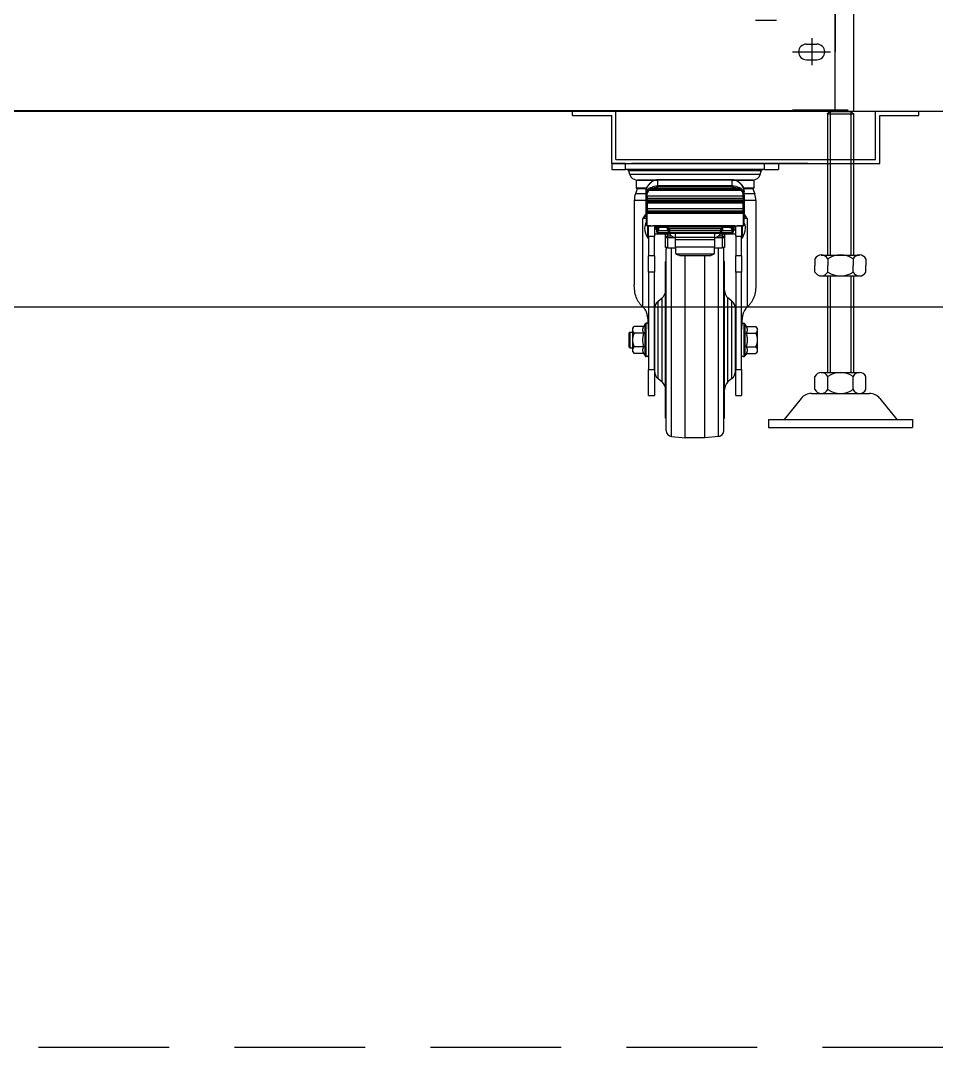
# Model space of a CAD drawing. Header units: millimetres. Extents: x 0 to 841, y 0 to 594.
# Drawn here: x 194.98 to 212.5, y 105.62 to 125.27 of the extents above; entities that cross this region are included whole.
import ezdxf

# ---------------------------------------------------------------- set-up
doc = ezdxf.new("R2010")
doc.units = ezdxf.units.MM
doc.header["$LTSCALE"] = 10
doc.linetypes.add('HIDDEN', pattern=[0.375, 0.25, -0.125])
for name, color, linetype in [('LINE03', 3, 'Continuous'), ('LINE05', 2, 'Continuous'), ('LINE06', 9, 'Continuous')]:
    doc.layers.add(name, color=color, linetype=linetype)

msp = doc.modelspace()

# ---------------------------------------------------------------- linework, layer by layer
at = {"layer": 'LINE03', "linetype": 'HIDDEN', "lineweight": -2}
msp.add_lwpolyline([(113.574, 295.619), (291.574, 295.619), (291.574, 105.619), (61.574, 105.619), (61.574, 295.619), (69.574, 295.619)], dxfattribs=at)
at = {"layer": 'LINE05'}
for p, q in [((210.916, 223.661), (210.916, 123.536)), ((213.166, 123.536), (183.816, 123.536)), ((210.566, 123.549), (186.416, 123.549)), ((186.416, 123.549), (210.566, 123.549)), ((210.566, 123.549), (186.416, 123.549)), ((205.541, 123.456), (205.541, 123.536)), ((205.541, 123.456), (206.291, 123.456)), ((206.291, 122.536), (206.291, 123.456)), ((206.371, 122.616), (206.371, 123.536)), ((210.816, 123.561), (209.746, 123.561)), ((211.336, 122.616), (211.336, 123.536)), ((211.416, 122.536), (211.416, 123.456)), ((211.416, 123.456), (212.166, 123.456)), ((212.166, 123.456), (212.166, 123.536)), ((206.291, 122.536), (211.416, 122.536)), ((206.553, 122.536), (206.291, 122.536)), ((206.291, 122.536), (206.291, 122.423)), ((206.371, 122.616), (211.336, 122.616)), ((206.553, 122.536), (209.216, 122.536)), ((206.553, 122.423), (206.553, 122.536)), ((210.041, 122.536), (206.666, 122.536)), ((209.216, 122.423), (209.216, 122.536)), ((209.478, 122.536), (209.216, 122.536)), ((209.478, 122.536), (209.478, 122.423)), ((206.291, 122.423), (206.553, 122.423)), ((209.216, 122.423), (206.553, 122.423)), ((209.152, 122.397), (206.617, 122.397)), ((206.638, 122.328), (206.617, 122.397)), ((209.131, 122.328), (206.638, 122.328)), ((209.131, 122.328), (209.152, 122.397)), ((209.216, 122.423), (209.478, 122.423)), ((207.108, 122.215), (206.761, 122.215)), ((206.761, 122.215), (206.761, 122.063)), ((206.958, 122.063), (206.761, 122.063)), ((207.137, 122.221), (206.781, 122.221)), ((208.597, 122.223), (207.172, 122.223)), ((207.172, 122.222), (207.172, 122.223)), ((208.597, 122.222), (207.172, 122.222)), ((207.172, 122.112), (207.172, 122.222)), ((208.597, 122.112), (207.172, 122.112)), ((207.172, 122.088), (207.172, 122.112)), ((208.597, 122.088), (207.172, 122.088)), ((208.597, 122.223), (208.597, 122.222)), ((208.597, 122.112), (208.597, 122.222)), ((208.597, 122.112), (208.597, 122.088)), ((208.987, 122.221), (208.632, 122.221)), ((209.008, 122.215), (208.661, 122.215)), ((209.008, 122.063), (208.811, 122.063)), ((209.008, 122.215), (209.008, 122.063)), ((206.779, 122.056), (206.744, 121.957)), ((206.947, 121.957), (206.744, 121.957)), ((206.955, 122.056), (206.769, 122.056)), ((206.947, 121.923), (206.947, 121.999)), ((206.947, 121.85), (206.947, 121.923)), ((208.803, 121.916), (206.966, 121.916)), ((206.966, 121.916), (206.966, 121.868)), ((208.803, 121.868), (206.966, 121.868)), ((206.966, 121.843), (206.966, 121.868)), ((208.77, 122.021), (206.999, 122.021)), ((208.716, 122.053), (207.053, 122.053)), ((207.053, 122.041), (207.053, 122.053)), ((208.716, 122.041), (207.053, 122.041)), ((208.716, 122.053), (208.716, 122.041)), ((208.803, 121.868), (208.803, 121.916)), ((208.803, 121.868), (208.803, 121.843)), ((209, 122.056), (208.814, 122.056)), ((208.822, 121.923), (208.822, 121.999)), ((209.025, 121.957), (208.822, 121.957)), ((208.822, 121.923), (208.822, 121.85)), ((208.99, 122.056), (209.025, 121.957)), ((206.722, 121.83), (206.722, 120.213)), ((206.947, 121.83), (206.722, 121.83)), ((206.947, 121.815), (206.947, 121.85)), ((206.947, 121.784), (206.947, 121.815)), ((206.947, 121.679), (206.947, 121.784)), ((206.947, 121.606), (206.947, 121.679)), ((206.966, 121.843), (208.803, 121.843)), ((206.966, 121.843), (206.966, 121.809)), ((208.803, 121.809), (206.966, 121.809)), ((206.966, 121.797), (206.966, 121.809)), ((208.803, 121.797), (206.966, 121.797)), ((206.966, 121.797), (206.966, 121.777)), ((206.966, 121.777), (206.966, 121.672)), ((208.803, 121.777), (206.966, 121.777)), ((208.803, 121.672), (206.966, 121.672)), ((206.966, 121.672), (206.966, 121.624)), ((208.803, 121.809), (208.803, 121.843)), ((208.803, 121.809), (208.803, 121.797)), ((208.803, 121.777), (208.803, 121.797)), ((208.803, 121.672), (208.803, 121.777)), ((208.803, 121.624), (208.803, 121.672)), ((208.822, 121.85), (208.822, 121.815)), ((209.047, 121.83), (208.822, 121.83)), ((208.822, 121.815), (208.822, 121.784)), ((208.822, 121.784), (208.822, 121.679)), ((208.822, 121.679), (208.822, 121.606)), ((209.047, 121.83), (209.047, 120.213)), ((206.947, 121.486), (206.887, 121.486)), ((206.887, 119.792), (206.887, 121.486)), ((206.947, 121.589), (206.947, 121.606)), ((206.947, 121.589), (206.947, 121.364)), ((208.803, 121.624), (206.966, 121.624)), ((206.966, 121.599), (206.966, 121.624)), ((208.803, 121.599), (206.966, 121.599)), ((206.966, 121.599), (206.966, 121.582)), ((208.803, 121.582), (206.966, 121.582)), ((206.966, 121.345), (206.966, 121.582)), ((208.803, 121.624), (208.803, 121.599)), ((208.803, 121.582), (208.803, 121.599)), ((208.803, 121.582), (208.803, 121.345)), ((208.822, 121.606), (208.822, 121.589)), ((208.822, 121.364), (208.822, 121.589)), ((208.882, 121.486), (208.822, 121.486)), ((208.882, 121.486), (208.882, 119.792)), ((207.041, 121.345), (206.966, 121.345)), ((206.966, 121.345), (207.041, 121.345)), ((206.966, 121.345), (206.966, 121.345)), ((206.98, 121.114), (206.98, 121.345)), ((206.986, 121.111), (206.986, 121.345)), ((206.994, 121.111), (206.994, 121.345)), ((206.994, 121.148), (206.994, 121.345)), ((207.041, 121.345), (207.041, 121.345)), ((208.646, 121.345), (207.085, 121.345)), ((207.106, 121.345), (207.106, 121.148)), ((207.116, 121.344), (207.116, 121.345)), ((207.127, 121.334), (208.605, 121.334)), ((207.134, 121.331), (207.134, 121.317)), ((207.134, 121.317), (207.134, 121.28)), ((207.153, 121.317), (207.134, 121.317)), ((207.134, 121.28), (207.153, 121.28)), ((207.153, 121.305), (207.153, 121.322)), ((207.153, 121.263), (207.153, 121.305)), ((207.172, 121.314), (207.172, 121.316)), ((207.172, 121.314), (207.172, 121.273)), ((207.172, 121.314), (207.181, 121.314)), ((207.172, 121.254), (207.172, 121.273)), ((207.172, 121.273), (207.183, 121.273)), ((207.359, 121.313), (207.191, 121.313)), ((207.359, 121.266), (207.359, 121.313)), ((207.359, 121.273), (207.378, 121.273)), ((207.378, 121.273), (207.378, 121.308)), ((207.378, 121.273), (207.378, 121.254)), ((207.387, 121.298), (208.382, 121.298)), ((208.391, 121.308), (208.391, 121.273)), ((208.391, 121.254), (208.391, 121.273)), ((208.391, 121.273), (208.409, 121.273)), ((208.409, 121.313), (208.409, 121.266)), ((208.541, 121.313), (208.409, 121.313)), ((208.584, 121.321), (208.597, 121.321)), ((208.585, 121.314), (208.597, 121.314)), ((208.586, 121.273), (208.597, 121.273)), ((208.597, 121.321), (208.597, 121.331)), ((208.597, 121.321), (208.597, 121.314)), ((208.597, 121.273), (208.597, 121.314)), ((208.597, 121.273), (208.597, 121.254)), ((208.616, 121.345), (208.616, 121.344)), ((208.616, 121.344), (208.616, 121.305)), ((208.634, 121.317), (208.616, 121.317)), ((208.616, 121.305), (208.616, 121.263)), ((208.616, 121.28), (208.634, 121.28)), ((208.634, 121.345), (208.634, 121.317)), ((208.634, 121.28), (208.634, 121.317)), ((208.634, 121.28), (208.634, 121.254)), ((208.663, 121.148), (208.663, 121.345)), ((208.691, 121.345), (208.691, 121.345)), ((208.803, 121.345), (208.691, 121.345)), ((208.691, 121.345), (208.803, 121.345)), ((208.775, 121.345), (208.775, 121.148)), ((208.783, 121.111), (208.783, 121.345)), ((208.789, 121.115), (208.789, 121.345)), ((208.803, 121.345), (208.803, 121.345)), ((206.994, 121.111), (206.986, 121.111)), ((206.994, 121.148), (207.106, 121.148)), ((206.994, 121.148), (206.994, 120.773)), ((207.322, 121.186), (207.106, 121.186)), ((207.106, 120.773), (207.106, 121.148)), ((207.153, 121.226), (207.153, 121.263)), ((207.172, 121.254), (207.172, 121.217)), ((207.172, 121.254), (207.378, 121.254)), ((207.172, 121.217), (208.597, 121.217)), ((207.172, 121.207), (207.172, 121.217)), ((207.172, 121.207), (208.597, 121.207)), ((207.322, 121.157), (207.322, 121.189)), ((207.322, 121.116), (207.322, 121.157)), ((207.322, 120.93), (207.322, 121.116)), ((207.359, 121.207), (207.359, 121.194)), ((207.359, 121.193), (207.359, 121.194)), ((207.359, 121.194), (207.416, 121.194)), ((207.416, 121.193), (207.359, 121.193)), ((207.359, 121.193), (207.359, 121.152)), ((207.359, 121.113), (207.359, 121.152)), ((207.359, 121.152), (207.431, 121.152)), ((207.359, 121.113), (207.359, 120.927)), ((207.491, 121.113), (207.359, 121.113)), ((207.378, 121.22), (207.378, 121.254)), ((208.372, 121.257), (207.397, 121.257)), ((207.397, 121.251), (207.397, 121.218)), ((208.372, 121.218), (207.397, 121.218)), ((207.416, 121.164), (207.416, 121.207)), ((207.509, 121.113), (207.491, 121.113)), ((207.509, 121.128), (207.509, 121.207)), ((207.509, 121.128), (208.259, 121.128)), ((207.509, 121.08), (207.509, 121.128)), ((208.259, 121.08), (207.509, 121.08)), ((207.509, 120.946), (207.509, 121.08)), ((208.259, 121.207), (208.259, 121.128)), ((208.259, 121.128), (208.259, 121.08)), ((208.278, 121.113), (208.259, 121.113)), ((208.259, 121.08), (208.259, 120.946)), ((208.409, 121.113), (208.278, 121.113)), ((208.338, 121.152), (208.409, 121.152)), ((208.353, 121.207), (208.353, 121.164)), ((208.353, 121.194), (208.409, 121.194)), ((208.409, 121.193), (208.353, 121.193)), ((208.372, 121.218), (208.372, 121.251)), ((208.391, 121.254), (208.391, 121.22)), ((208.391, 121.254), (208.597, 121.254)), ((208.409, 121.194), (208.409, 121.207)), ((208.409, 121.193), (208.409, 121.194)), ((208.409, 121.152), (208.409, 121.193)), ((208.409, 121.152), (208.409, 121.113)), ((208.409, 120.927), (208.409, 121.113)), ((208.447, 121.189), (208.447, 121.157)), ((208.663, 121.186), (208.447, 121.186)), ((208.447, 121.157), (208.447, 121.116)), ((208.447, 121.116), (208.447, 120.93)), ((208.597, 121.217), (208.597, 121.254)), ((208.597, 121.217), (208.597, 121.207)), ((208.616, 121.263), (208.616, 121.226)), ((208.634, 121.254), (208.616, 121.254)), ((208.663, 121.148), (208.663, 120.773)), ((208.663, 121.148), (208.775, 121.148)), ((208.775, 120.773), (208.775, 121.148)), ((208.783, 121.111), (208.775, 121.111)), ((207.333, 117.425), (207.333, 120.897)), ((207.359, 120.927), (207.509, 120.927)), ((207.434, 117.313), (207.434, 120.927)), ((207.509, 120.946), (208.259, 120.946)), ((207.509, 120.946), (207.509, 120.848)), ((208.259, 120.848), (208.259, 120.946)), ((208.259, 120.927), (208.409, 120.927)), ((208.335, 117.313), (208.335, 120.927)), ((208.436, 117.425), (208.436, 120.897)), ((207.106, 120.773), (206.994, 120.773)), ((206.994, 120.458), (206.994, 120.773)), ((207.106, 120.773), (207.106, 120.458)), ((207.52, 120.812), (208.249, 120.812)), ((207.584, 120.779), (208.184, 120.779)), ((207.697, 117.286), (207.697, 120.779)), ((208.072, 117.286), (208.072, 120.779)), ((208.663, 120.458), (208.663, 120.773)), ((208.775, 120.773), (208.663, 120.773)), ((208.775, 120.773), (208.775, 120.458)), ((207.322, 120.661), (207.333, 120.662)), ((207.322, 117.661), (207.322, 120.661)), ((208.447, 120.661), (208.436, 120.662)), ((208.447, 117.661), (208.447, 120.661)), ((206.994, 120.458), (206.994, 118.597)), ((207.106, 120.458), (206.994, 120.458)), ((207.106, 118.597), (207.106, 120.458)), ((208.663, 120.458), (208.663, 118.597)), ((208.775, 120.458), (208.663, 120.458)), ((208.775, 118.597), (208.775, 120.458)), ((207.178, 119.901), (207.255, 119.965)), ((207.178, 118.421), (207.178, 119.901)), ((207.255, 118.357), (207.255, 119.965)), ((208.591, 119.901), (208.514, 119.965)), ((208.514, 118.357), (208.514, 119.965)), ((208.591, 118.421), (208.591, 119.901)), ((213.166, 119.786), (183.816, 119.786)), ((207.11, 119.757), (207.11, 118.565)), ((208.659, 118.565), (208.659, 119.757)), ((206.619, 119.292), (206.638, 119.311)), ((206.638, 119.311), (206.694, 119.311)), ((206.638, 119.311), (206.638, 119.161)), ((206.694, 119.386), (206.723, 119.421)), ((206.694, 119.356), (206.694, 119.386)), ((206.694, 119.161), (206.694, 119.356)), ((206.902, 119.421), (206.723, 119.421)), ((206.902, 119.421), (206.93, 119.467)), ((206.93, 118.855), (206.93, 119.467)), ((206.968, 119.48), (206.952, 119.48)), ((206.952, 118.842), (206.952, 119.48)), ((207.11, 119.307), (207.106, 119.307)), ((208.659, 119.307), (208.663, 119.307)), ((208.801, 119.48), (208.817, 119.48)), ((208.817, 119.48), (208.817, 119.161)), ((208.867, 119.421), (208.839, 119.467)), ((208.839, 119.467), (208.839, 119.161)), ((208.867, 119.421), (209.046, 119.421)), ((209.075, 119.386), (209.046, 119.421)), ((209.075, 119.386), (209.075, 119.356)), ((209.075, 119.356), (209.075, 119.161)), ((206.619, 119.292), (206.619, 119.161)), ((206.619, 119.161), (206.619, 119.03)), ((206.638, 119.161), (206.638, 119.011)), ((206.694, 118.966), (206.694, 119.161)), ((206.902, 119.291), (206.723, 119.291)), ((208.817, 119.161), (208.817, 118.842)), ((208.839, 119.161), (208.839, 118.855)), ((208.867, 119.291), (209.046, 119.291)), ((209.075, 119.161), (209.075, 118.966)), ((206.619, 119.03), (206.638, 119.011)), ((206.638, 119.011), (206.694, 119.011)), ((206.694, 118.936), (206.694, 118.966)), ((206.694, 118.936), (206.723, 118.901)), ((206.902, 119.031), (206.723, 119.031)), ((207.11, 119.015), (207.106, 119.015)), ((208.659, 119.015), (208.663, 119.015)), ((208.867, 119.031), (209.046, 119.031)), ((209.075, 118.936), (209.046, 118.901)), ((209.075, 118.966), (209.075, 118.936)), ((206.902, 118.901), (206.723, 118.901)), ((206.902, 118.901), (206.93, 118.855)), ((206.968, 118.842), (206.952, 118.842)), ((208.801, 118.842), (208.817, 118.842)), ((208.867, 118.901), (208.839, 118.855)), ((208.867, 118.901), (209.046, 118.901)), ((206.994, 118.597), (207.106, 118.597)), ((206.994, 118.1), (206.994, 118.597)), ((207.106, 118.597), (207.106, 118.1)), ((208.663, 118.1), (208.663, 118.597)), ((208.663, 118.597), (208.775, 118.597)), ((208.775, 118.597), (208.775, 118.1)), ((207.178, 118.421), (207.255, 118.357)), ((208.591, 118.421), (208.514, 118.357)), ((206.994, 118.1), (207.106, 118.1)), ((208.663, 118.1), (208.775, 118.1)), ((207.322, 117.661), (207.333, 117.66)), ((208.447, 117.661), (208.436, 117.66)), ((207.434, 117.313), (207.697, 117.286)), ((208.072, 117.286), (207.697, 117.286)), ((208.335, 117.313), (208.072, 117.286))]:
    msp.add_line(p, q, dxfattribs=at)
at = {"layer": 'LINE05', "ltscale": 0.3}
for p, q in [((210.466, 123.536), (210.416, 123.486)), ((210.416, 123.486), (210.916, 123.486)), ((210.416, 123.486), (210.416, 120.786)), ((210.466, 123.536), (210.866, 123.536)), ((210.466, 123.536), (210.466, 120.786)), ((210.866, 123.536), (210.866, 120.786)), ((210.866, 123.536), (210.916, 123.486)), ((210.916, 123.486), (210.916, 120.786)), ((210.178, 120.711), (210.178, 120.586)), ((210.3, 120.786), (211.031, 120.786)), ((210.422, 120.711), (210.422, 120.586)), ((210.909, 120.711), (210.909, 120.586)), ((211.153, 120.711), (211.153, 120.586)), ((210.178, 120.461), (210.178, 120.586)), ((210.422, 120.461), (210.422, 120.586)), ((210.909, 120.461), (210.909, 120.586)), ((211.153, 120.461), (211.153, 120.586)), ((210.3, 120.386), (211.031, 120.386)), ((210.416, 120.386), (210.416, 118.536)), ((210.466, 120.386), (210.466, 118.536)), ((210.866, 120.386), (210.866, 118.536)), ((210.916, 120.386), (210.916, 118.536)), ((210.3, 118.536), (211.031, 118.536)), ((210.178, 118.211), (210.178, 118.461)), ((210.422, 118.211), (210.422, 118.461)), ((210.909, 118.211), (210.909, 118.461)), ((211.153, 118.211), (211.153, 118.461)), ((210.111, 118.136), (211.221, 118.136)), ((210.3, 118.136), (211.031, 118.136)), ((209.916, 118.042), (209.591, 117.636)), ((211.416, 118.042), (211.741, 117.636)), ((209.291, 117.636), (212.041, 117.636)), ((209.291, 117.636), (209.291, 117.486)), ((212.041, 117.636), (212.041, 117.486)), ((209.291, 117.486), (212.041, 117.486))]:
    msp.add_line(p, q, dxfattribs=at)
at = {"layer": 'LINE05'}
for centre, radius, start, end in [((206.581, 122.386), 0.0375, 16.5044, 90), ((206.781, 122.371), 0.15, 196.5044, 270), ((208.987, 122.371), 0.15, 270, 343.4956), ((209.187, 122.386), 0.0375, 90, 163.4956), ((206.769, 122.063), 0.0075, 180, 270), ((207.149, 121.998), 0.203, 137.8033, 179.7098), ((207.116, 122.303), 0.12, 223.4325, 227.6176), ((207.053, 122.06), 0.0187, 180, 270), ((207.08, 122.185), 0.0187, 114.7163, 134.2918), ((207.172, 121.986), 0.238, 89.9301, 114.609), ((208.597, 121.986), 0.238, 65.391, 90.0699), ((208.689, 122.185), 0.0187, 45.7082, 65.2837), ((208.716, 122.06), 0.0187, 270, 0), ((208.653, 122.303), 0.12, 312.3824, 316.5675), ((208.62, 121.998), 0.203, 0.2902, 42.1967), ((209, 122.063), 0.0075, 270, 0), ((207.097, 121.83), 0.375, 160.3194, 180), ((207.061, 121.957), 0.0893, 102.1105, 134.1299), ((208.707, 121.957), 0.0897, 45.9309, 77.8296), ((208.672, 121.83), 0.375, 0, 19.6806), ((206.966, 121.815), 0.0187, 180, 270), ((208.803, 121.815), 0.0187, 270, 0), ((207.943, 120.878), 1.219, 144.8308, 150.0513), ((209.698, 118.924), 3.803, 136.3342, 137.6537), ((207.827, 120.879), 1.217, 29.9445, 35.1734), ((206.086, 118.938), 3.782, 42.3427, 43.6695), ((207.334, 121.263), 0.417, 158.2406, 175.0963), ((207.334, 121.334), 0.417, 184.9037, 211.9106), ((206.966, 121.364), 0.0187, 180, 270), ((208.435, 121.334), 0.417, 328.2208, 355.1007), ((208.803, 121.364), 0.0187, 270, 0), ((208.435, 121.263), 0.417, 4.8993, 21.7405), ((206.986, 121.119), 0.0075, 219.1041, 270), ((207.001, 121.179), 0.0075, 173.3079, 180), ((207.172, 121.226), 0.0187, 180, 270), ((207.359, 121.189), 0.0375, 150.8752, 180), ((207.286, 121.251), 0.111, 0.1652, 3.1047), ((208.483, 121.251), 0.111, 176.8953, 179.8348), ((208.409, 121.189), 0.0375, 0, 29.1248), ((208.597, 121.226), 0.0187, 270, 0), ((208.783, 121.119), 0.0075, 270, 328.2208), ((207.446, 120.897), 0.112, 164.2864, 180), ((208.323, 120.897), 0.112, 0, 15.7136), ((207.574, 120.846), 0.0643, 178.7006, 212.5392), ((208.195, 120.846), 0.0643, 327.4608, 1.2994), ((207.134, 120.109), 0.187, 309.8056, 359.9599), ((208.634, 120.109), 0.187, 180, 230.1944), ((207.298, 119.757), 0.187, 129.8056, 180), ((208.471, 119.757), 0.187, 0, 50.1944), ((206.952, 119.453), 0.0262, 90, 149.0362), ((206.968, 119.453), 0.0262, 0, 90), ((208.801, 119.453), 0.0262, 90, 180), ((208.817, 119.453), 0.0262, 30.9638, 90), ((206.952, 118.868), 0.0262, 210.9638, 270), ((206.968, 118.868), 0.0262, 270, 0), ((208.801, 118.868), 0.0262, 180, 270), ((208.817, 118.868), 0.0262, 270, 329.0362), ((207.298, 118.565), 0.187, 180, 230.1944), ((208.471, 118.565), 0.187, 309.8056, 0), ((207.134, 118.213), 0.187, 0.0401, 50.1944), ((208.634, 118.213), 0.187, 129.8056, 180), ((207.446, 117.425), 0.112, 180, 264.114), ((208.323, 117.425), 0.112, 275.886, 0)]:
    msp.add_arc(centre, radius, start, end, dxfattribs=at)
at = {"layer": 'LINE05', "ltscale": 0.3}
for centre, radius, start, end in [((210.3, 120.65), 0.137, 26.785, 153.215), ((210.666, 120.353), 0.434, 55.7945, 124.2055), ((211.031, 120.65), 0.137, 26.785, 153.215), ((210.3, 120.523), 0.137, 206.785, 333.215), ((210.666, 120.82), 0.434, 235.7945, 304.2055), ((211.031, 120.523), 0.137, 206.785, 333.215), ((210.3, 118.399), 0.137, 26.785, 153.215), ((210.666, 118.102), 0.434, 55.7945, 124.2055), ((211.031, 118.399), 0.137, 26.785, 153.215), ((210.111, 117.886), 0.25, 90, 141.3402), ((210.3, 118.273), 0.137, 206.785, 333.215), ((210.666, 118.57), 0.434, 235.7945, 304.2055), ((211.031, 118.273), 0.137, 206.785, 333.215), ((211.221, 117.886), 0.25, 38.6598, 90)]:
    msp.add_arc(centre, radius, start, end, dxfattribs=at)
at = {"layer": 'LINE05', "extrusion": (0, 0, -1)}
for centre, major_axis, ratio, start_param, end_param in [((207.172, 121.999), (0.225, 0), 0.929819, 3.141593, 3.834881), ((207.013, 122.122), (-0.014, 0.0125), 0.28306, -0.247744, 0), ((207.053, 122.06), (-0.0187, 0), 0.929819, 0, 0.958242), ((207.172, 121.903), (0.225, 0), 0.929819, 4.099834, 4.712389), ((207.053, 122.06), (-0.0103, 0.0157), 0.211595, 4.399214, 5.97001), ((207.172, 121.896), (0.206, 0), 0.929819, 4.099834, 4.712389), ((207.08, 122.185), (-0.0131, 0.0134), 0.625404, 0, 0.436399), ((207.172, 122.013), (0.225, 0), 0.929819, 4.252721, 4.712389), ((207.08, 122.185), (-0.0078, 0.017), 0.163271, -0.340866, 0), ((208.597, 122.013), (0.225, 0), 0.929819, -1.570796, -1.111128), ((208.597, 121.903), (-0.225, 0), 0.929819, 1.570796, 2.183351), ((208.597, 121.896), (-0.206, 0), 0.929819, 1.570796, 2.183351), ((208.689, 122.185), (0.0078, 0.017), 0.163271, 0, 0.340866), ((208.689, 122.185), (0.0131, 0.0134), 0.625404, -0.436399, 0), ((208.716, 122.06), (0.0103, 0.0157), 0.211595, 0.313175, 1.883971), ((208.716, 122.06), (0.0187, 0), 0.929819, -0.958242, 0), ((208.756, 122.122), (0.014, 0.0125), 0.28306, 0, 0.247744), ((208.597, 121.999), (-0.225, 0), 0.929819, 2.448304, 3.141593), ((207.172, 121.923), (-0.225, 0), 0.929819, 0, 0.576931), ((206.966, 121.923), (-0.0187, 0), 0.368017, 4.712389, 6.283185), ((206.966, 121.85), (-0.0187, 0), 0.929819, 0, 1.570796), ((207.172, 121.916), (-0.206, 0), 0.929819, 0, 0.576931), ((206.999, 122.028), (-0.0154, 0.0108), 0.30845, 4.499764, 6.070561), ((208.77, 122.028), (0.0154, 0.0108), 0.30845, 0.212625, 1.783421), ((208.597, 121.916), (0.206, 0), 0.929819, -0.576931, 0), ((208.597, 121.923), (0.225, 0), 0.929819, -0.576931, 0), ((208.803, 121.923), (0.0187, 0), 0.368017, 0, 1.570796), ((208.803, 121.85), (-0.0187, 0), 0.929819, 1.570796, 3.141593), ((206.966, 121.85), (-0.0187, 0), 0.368017, 4.712389, 6.283185), ((206.966, 121.815), (-0.0187, 0), 0.368017, 4.712389, 6.283185), ((206.966, 121.784), (-0.0187, 0), 0.368017, 4.712389, 6.283185), ((206.966, 121.679), (-0.0187, 0), 0.368017, 4.712389, 6.283185), ((208.803, 121.85), (0.0187, 0), 0.368017, 0, 1.570796), ((208.803, 121.815), (0.0187, 0), 0.368017, 0, 1.570796), ((208.803, 121.784), (0.0187, 0), 0.368017, 0, 1.570796), ((208.803, 121.679), (0.0187, 0), 0.368017, 0, 1.570796), ((206.966, 121.606), (0.0187, 0), 0.929819, 3.141593, 4.712389), ((206.966, 121.606), (-0.0187, 0), 0.368017, 4.712389, 6.283185), ((206.966, 121.589), (-0.0187, 0), 0.368017, 4.712389, 6.283185), ((208.803, 121.606), (-0.0187, 0), 0.929819, 1.570796, 3.141593), ((208.803, 121.606), (0.0187, 0), 0.368017, 0, 1.570796), ((208.803, 121.589), (0.0187, 0), 0.368017, 0, 1.570796), ((206.966, 121.364), (-0.0187, 0), 0.99951, 4.712389, 6.283185), ((207.191, 121.344), (-0.075, 0), 0.245505, -0.54488, 0), ((207.172, 121.305), (-0.0187, 0), 0.848546, 0, 1.051716), ((207.172, 121.305), (0.0187, 0), 0.497115, 3.141593, 4.712389), ((207.172, 121.263), (0.0187, 0), 0.497115, 3.141593, 4.712389), ((207.179, 121.336), (0, 0.0375), 0.15, 2.207194, 2.92086), ((207.179, 121.336), (0, 0.075), 0.15, 1.876835, 2.788989), ((207.378, 121.282), (0.0187, 0), 0.497115, 0.563099, 1.570796), ((207.359, 121.251), (0, 0.0679), 0.55201, 0.810307, 1.477547), ((208.409, 121.251), (0, 0.0679), 0.55201, -1.477547, -0.810307), ((208.391, 121.282), (-0.0187, 0), 0.497115, 4.712389, 5.720086), ((208.589, 121.336), (0, 0.075), 0.15, 3.494197, 4.527451), ((208.589, 121.336), (0, 0.0375), 0.15, 3.362326, 4.405972), ((208.597, 121.305), (-0.0187, 0), 0.848546, 1.570796, 3.141593), ((208.597, 121.305), (-0.0187, 0), 0.497115, 1.570796, 3.141593), ((208.597, 121.263), (-0.0187, 0), 0.497115, 1.570796, 3.141593), ((208.541, 121.344), (0.075, 0), 0.245505, 0, 0.54488), ((208.803, 121.364), (0.0187, 0), 0.99951, 0, 1.570796), ((207.172, 121.263), (-0.0187, 0), 0.49028, 4.712389, 6.283185), ((207.172, 121.226), (-0.0187, 0), 0.49028, 4.712389, 6.283185), ((207.359, 121.189), (-0.0375, 0), 0.997673, 0, 0.509623), ((207.359, 121.157), (0.0375, 0), 0.997673, 3.141593, 4.712389), ((207.359, 121.157), (0.0375, 0), 0.964927, 3.141593, 4.712389), ((207.359, 121.116), (0.0375, 0), 0.964927, 3.141593, 4.712389), ((207.359, 121.116), (0.0375, 0), 0.068183, 1.570796, 3.141593), ((207.378, 121.245), (-0.0187, 0), 0.49028, 1.570796, 3.141593), ((207.491, 121.164), (0.075, 0), 0.267718, 2.500517, 3.141593), ((208.278, 121.164), (-0.075, 0), 0.267718, 3.141593, 3.782669), ((208.391, 121.245), (0.0187, 0), 0.49028, 3.141593, 4.712389), ((208.409, 121.157), (-0.0375, 0), 0.997673, 1.570796, 3.141593), ((208.409, 121.157), (-0.0375, 0), 0.964927, 1.570796, 3.141593), ((208.409, 121.116), (-0.0375, 0), 0.964927, 1.570796, 3.141593), ((208.409, 121.116), (0.0375, 0), 0.068183, 0, 1.570796), ((208.409, 121.189), (0.0375, 0), 0.997673, -0.509623, 0), ((208.597, 121.263), (0.0187, 0), 0.49028, 0, 1.570796), ((208.597, 121.226), (0.0187, 0), 0.49028, 0, 1.570796), ((207.359, 120.93), (0.0375, 0), 0.068183, 1.570796, 3.141593), ((208.409, 120.93), (0.0375, 0), 0.068183, 0, 1.570796), ((207.584, 120.845), (0.075, 0), 0.875473, 1.570796, 2.61645), ((208.184, 120.845), (-0.075, 0), 0.875473, 3.666735, 4.712389)]:
    msp.add_ellipse(centre, major_axis=major_axis, ratio=ratio, start_param=start_param, end_param=end_param, dxfattribs=at)
at = {"layer": 'LINE05'}
for points, degree, knots in [([(206.983, 122.037), (206.987, 122.043), (206.991, 122.047), (207, 122.057), (207.004, 122.061), (207.012, 122.067), (207.015, 122.069), (207.02, 122.071), (207.021, 122.072), (207.025, 122.074), (207.027, 122.075), (207.033, 122.077), (207.036, 122.078), (207.041, 122.077), (207.043, 122.076), (207.043, 122.074)], 3, [0, 0, 0, 0, 0.488836, 0.488836, 1.047505, 1.047505, 1.396673, 1.396673, 1.571257, 1.571257, 1.850592, 1.850592, 2.297527, 2.297527, 2.793346, 2.793346, 2.793346, 2.793346]), ([(207.072, 122.2), (207.069, 122.197), (207.065, 122.194), (207.056, 122.186), (207.051, 122.182), (207.042, 122.175), (207.039, 122.172), (207.034, 122.168), (207.033, 122.167), (207.028, 122.163), (207.026, 122.16), (207.019, 122.154), (207.015, 122.15), (207.007, 122.142), (207.003, 122.137), (206.999, 122.133)], 3, [0, 0, 0, 0, 0.448693, 0.448693, 0.961486, 0.961486, 1.281981, 1.281981, 1.442229, 1.442229, 1.698625, 1.698625, 2.108859, 2.108859, 2.563962, 2.563962, 2.563962, 2.563962]), ([(207.067, 122.198), (207.066, 122.197), (207.065, 122.196), (207.064, 122.195), (207.063, 122.194), (207.061, 122.192), (207.059, 122.191), (207.057, 122.189), (207.055, 122.187), (207.053, 122.185), (207.05, 122.183), (207.048, 122.181), (207.045, 122.179), (207.042, 122.176), (207.04, 122.174), (207.036, 122.171), (207.033, 122.168), (207.03, 122.165), (207.027, 122.162), (207.024, 122.159), (207.02, 122.156), (207.017, 122.153), (207.014, 122.15), (207.011, 122.147), (207.008, 122.144), (207.005, 122.141), (207.002, 122.137), (206.999, 122.134)], 1, [0, 0, 0.05269, 0.10538, 0.158069, 0.210759, 0.286127, 0.361495, 0.436864, 0.512232, 0.608527, 0.704822, 0.801117, 0.897412, 0.993707, 1.090002, 1.206636, 1.323271, 1.439905, 1.556539, 1.673174, 1.789808, 1.906443, 2.023077, 2.140235, 2.257393, 2.37455, 2.491708, 2.608866, 2.608866]), ([(208.77, 122.133), (208.766, 122.137), (208.762, 122.142), (208.753, 122.151), (208.748, 122.156), (208.74, 122.164), (208.736, 122.167), (208.732, 122.171), (208.73, 122.172), (208.726, 122.176), (208.723, 122.178), (208.717, 122.184), (208.713, 122.187), (208.704, 122.194), (208.7, 122.197), (208.697, 122.2)], 3, [0, 0, 0, 0, 0.448693, 0.448693, 0.961486, 0.961486, 1.281981, 1.281981, 1.442229, 1.442229, 1.698625, 1.698625, 2.108859, 2.108859, 2.563962, 2.563962, 2.563962, 2.563962]), ([(208.77, 122.134), (208.767, 122.137), (208.765, 122.14), (208.762, 122.142), (208.76, 122.145), (208.757, 122.148), (208.754, 122.15), (208.752, 122.153), (208.749, 122.156), (208.746, 122.159), (208.742, 122.162), (208.739, 122.166), (208.735, 122.169), (208.731, 122.172), (208.728, 122.175), (208.724, 122.178), (208.721, 122.181), (208.718, 122.184), (208.715, 122.186), (208.712, 122.189), (208.71, 122.191), (208.707, 122.194), (208.704, 122.196), (208.702, 122.198)], 1, [0, 0, 0.099794, 0.199588, 0.299382, 0.399176, 0.49897, 0.598764, 0.698557, 0.798351, 0.927586, 1.056821, 1.186056, 1.31529, 1.444525, 1.57376, 1.702994, 1.813359, 1.923723, 2.034087, 2.144451, 2.259955, 2.375459, 2.490963, 2.606467, 2.606467]), ([(208.726, 122.074), (208.726, 122.076), (208.728, 122.077), (208.734, 122.078), (208.738, 122.077), (208.745, 122.074), (208.748, 122.072), (208.752, 122.07), (208.754, 122.069), (208.758, 122.066), (208.76, 122.064), (208.766, 122.059), (208.77, 122.056), (208.778, 122.048), (208.782, 122.043), (208.786, 122.037)], 3, [0, 0, 0, 0, 0.488836, 0.488836, 1.047505, 1.047505, 1.396673, 1.396673, 1.571257, 1.571257, 1.850592, 1.850592, 2.297527, 2.297527, 2.793346, 2.793346, 2.793346, 2.793346]), ([(207.041, 121.345), (207.045, 121.345), (207.048, 121.345), (207.052, 121.345), (207.056, 121.345), (207.059, 121.345), (207.063, 121.345), (207.067, 121.345), (207.07, 121.345), (207.074, 121.345), (207.078, 121.345), (207.082, 121.345), (207.085, 121.345)], 1, [0, 0, 0.10001, 0.200019, 0.300029, 0.400038, 0.500048, 0.600058, 0.700067, 0.800077, 0.90702, 1.013963, 1.120906, 1.227849, 1.227849]), ([(207.041, 121.345), (207.049, 121.345), (207.058, 121.345), (207.073, 121.345), (207.079, 121.345), (207.085, 121.345)], 3, [0, 0, 0, 0, 0.687062, 0.687062, 1.22485, 1.22485, 1.22485, 1.22485]), ([(207.127, 121.334), (207.128, 121.333), (207.131, 121.332), (207.138, 121.329), (207.143, 121.326), (207.155, 121.321), (207.162, 121.319), (207.172, 121.316), (207.176, 121.315), (207.183, 121.314), (207.187, 121.313), (207.191, 121.313)], 3, [3.636378, 3.636378, 3.636378, 3.636378, 3.91454, 3.91454, 4.510054, 4.510054, 5.088654, 5.088654, 5.377954, 5.377954, 5.667254, 5.667254, 5.667254, 5.667254]), ([(207.359, 121.313), (207.363, 121.313), (207.366, 121.313), (207.372, 121.311), (207.375, 121.31), (207.381, 121.306), (207.384, 121.303), (207.386, 121.299), (207.386, 121.298), (207.387, 121.298)], 3, [5.8278769, 5.8278769, 5.8278769, 5.8278769, 6.0796843, 6.0796843, 6.3314918, 6.3314918, 6.6912445, 6.6912445, 6.7576913, 6.7576913, 6.7576913, 6.7576913]), ([(208.382, 121.298), (208.383, 121.298), (208.383, 121.299), (208.385, 121.303), (208.388, 121.306), (208.394, 121.31), (208.397, 121.311), (208.403, 121.313), (208.406, 121.313), (208.409, 121.313)], 3, [4.8980624, 4.8980624, 4.8980624, 4.8980624, 4.9645093, 4.9645093, 5.3242619, 5.3242619, 5.5760694, 5.5760694, 5.8278769, 5.8278769, 5.8278769, 5.8278769]), ([(208.541, 121.313), (208.544, 121.313), (208.548, 121.314), (208.555, 121.315), (208.559, 121.316), (208.57, 121.319), (208.577, 121.321), (208.588, 121.326), (208.594, 121.329), (208.601, 121.332), (208.603, 121.333), (208.605, 121.334)], 3, [5.667254, 5.667254, 5.667254, 5.667254, 5.956554, 5.956554, 6.245853, 6.245853, 6.824453, 6.824453, 7.419967, 7.419967, 7.698129, 7.698129, 7.698129, 7.698129]), ([(208.646, 121.345), (208.65, 121.345), (208.654, 121.345), (208.658, 121.345), (208.661, 121.345), (208.665, 121.345), (208.669, 121.345), (208.673, 121.345), (208.677, 121.345), (208.681, 121.345), (208.684, 121.345), (208.687, 121.345), (208.691, 121.345)], 1, [0, 0, 0.108138, 0.216275, 0.324413, 0.43255, 0.540688, 0.648825, 0.756963, 0.8651, 0.955648, 1.046195, 1.136743, 1.22729, 1.22729]), ([(208.646, 121.345), (208.655, 121.345), (208.663, 121.345), (208.678, 121.345), (208.685, 121.345), (208.691, 121.345)], 3, [2.701217, 2.701217, 2.701217, 2.701217, 3.435309, 3.435309, 3.926067, 3.926067, 3.926067, 3.926067]), ([(207.397, 121.218), (207.397, 121.218), (207.397, 121.218), (207.395, 121.219), (207.393, 121.219), (207.39, 121.219), (207.388, 121.22), (207.383, 121.22), (207.381, 121.22), (207.378, 121.22)], 3, [0.8900031, 0.8900031, 0.8900031, 0.8900031, 1.1028415, 1.1028415, 1.3156799, 1.3156799, 1.5020977, 1.5020977, 1.6885156, 1.6885156, 1.6885156, 1.6885156]), ([(207.491, 121.113), (207.484, 121.118), (207.477, 121.123), (207.462, 121.134), (207.455, 121.138), (207.445, 121.145), (207.44, 121.148), (207.434, 121.151), (207.432, 121.151), (207.431, 121.152)], 3, [0, 0, 0, 0, 0.665288, 0.665288, 1.330576, 1.330576, 1.783983, 1.783983, 2.0077, 2.0077, 2.0077, 2.0077]), ([(208.338, 121.152), (208.337, 121.151), (208.335, 121.151), (208.329, 121.148), (208.324, 121.145), (208.314, 121.138), (208.307, 121.134), (208.292, 121.123), (208.285, 121.118), (208.278, 121.113)], 3, [5.574144, 5.574144, 5.574144, 5.574144, 5.797861, 5.797861, 6.251268, 6.251268, 6.916556, 6.916556, 7.581844, 7.581844, 7.581844, 7.581844]), ([(208.391, 121.22), (208.388, 121.22), (208.386, 121.22), (208.381, 121.22), (208.379, 121.219), (208.376, 121.219), (208.374, 121.219), (208.372, 121.218), (208.372, 121.218), (208.372, 121.218)], 3, [0, 0, 0, 0, 0.1864178, 0.1864178, 0.3728356, 0.3728356, 0.585674, 0.585674, 0.7985124, 0.7985124, 0.7985124, 0.7985124]), ([(206.887, 119.792), (206.883, 119.796), (206.879, 119.799), (206.859, 119.819), (206.844, 119.835), (206.82, 119.866), (206.809, 119.881), (206.789, 119.914), (206.78, 119.932), (206.755, 119.986), (206.743, 120.025), (206.727, 120.108), (206.723, 120.152), (206.722, 120.202), (206.722, 120.207), (206.722, 120.213)], 3, [31.352554, 31.352554, 31.352554, 31.352554, 31.983659, 31.983659, 34.725863, 34.725863, 37.245017, 37.245017, 39.764171, 39.764171, 44.802478, 44.802478, 49.840785, 49.840785, 50.44991, 50.44991, 50.44991, 50.44991]), ([(209.047, 120.213), (209.047, 120.207), (209.047, 120.202), (209.046, 120.152), (209.042, 120.108), (209.026, 120.025), (209.014, 119.986), (208.989, 119.932), (208.98, 119.914), (208.96, 119.881), (208.949, 119.866), (208.925, 119.835), (208.91, 119.819), (208.89, 119.799), (208.886, 119.796), (208.882, 119.792)], 3, [421.978339, 421.978339, 421.978339, 421.978339, 422.587464, 422.587464, 427.625771, 427.625771, 432.664078, 432.664078, 435.183232, 435.183232, 437.702386, 437.702386, 440.44459, 440.44459, 441.075695, 441.075695, 441.075695, 441.075695]), ([(206.994, 119.37), (206.994, 119.374), (206.994, 119.378), (206.993, 119.41), (206.993, 119.437), (206.991, 119.49), (206.989, 119.515), (206.985, 119.564), (206.982, 119.587), (206.974, 119.631), (206.969, 119.652), (206.957, 119.691), (206.95, 119.709), (206.933, 119.739), (206.924, 119.753), (206.907, 119.773), (206.901, 119.78), (206.894, 119.786)], 3, [6.536948, 6.536948, 6.536948, 6.536948, 6.858394, 6.858394, 9.144525, 9.144525, 11.430657, 11.430657, 13.716788, 13.716788, 16.002919, 16.002919, 18.289051, 18.289051, 20.3043, 20.3043, 21.458402, 21.458402, 21.458402, 21.458402]), ([(208.875, 119.786), (208.868, 119.78), (208.862, 119.773), (208.845, 119.753), (208.836, 119.739), (208.819, 119.709), (208.812, 119.691), (208.8, 119.652), (208.795, 119.631), (208.787, 119.587), (208.784, 119.564), (208.78, 119.515), (208.778, 119.49), (208.776, 119.437), (208.776, 119.41), (208.775, 119.378), (208.775, 119.374), (208.775, 119.37)], 3, [-21.458402, -21.458402, -21.458402, -21.458402, -20.3043, -20.3043, -18.289051, -18.289051, -16.002919, -16.002919, -13.716788, -13.716788, -11.430657, -11.430657, -9.144525, -9.144525, -6.858394, -6.858394, -6.536948, -6.536948, -6.536948, -6.536948])]:
    msp.add_open_spline(points, degree=degree, knots=knots, dxfattribs=at)
for points in [[(207.115, 121.186), (207.112, 121.18), (207.109, 121.173), (207.106, 121.167)], [(207.509, 121.127), (207.503, 121.122), (207.497, 121.117), (207.491, 121.113)], [(208.278, 121.113), (208.272, 121.117), (208.266, 121.122), (208.259, 121.127)], [(208.663, 121.167), (208.66, 121.173), (208.657, 121.18), (208.654, 121.186)], [(206.894, 119.786), (206.892, 119.788), (206.889, 119.79), (206.887, 119.792)], [(208.882, 119.792), (208.88, 119.79), (208.877, 119.788), (208.875, 119.786)]]:
    msp.add_open_spline(points, degree=3, dxfattribs=at)
for points, weights in [([(206.694, 119.356), (206.694, 119.386), (206.723, 119.421)], [1, 1.04314139574, 1.01001874936]), ([(206.723, 119.291), (206.694, 119.326), (206.694, 119.356)], [1.01001874936, 1.04314139574, 1]), ([(206.902, 119.421), (206.881, 119.386), (206.881, 119.356)], [1.03827490512, 1.05763214234, 1]), ([(206.881, 119.356), (206.881, 119.326), (206.902, 119.291)], [1, 1.05763214234, 1.03827490512]), ([(208.888, 119.356), (208.888, 119.386), (208.867, 119.421)], [1, 1.05763214234, 1.03827490512]), ([(208.867, 119.291), (208.888, 119.326), (208.888, 119.356)], [1.03827490512, 1.05763214234, 1]), ([(209.046, 119.421), (209.075, 119.386), (209.075, 119.356)], [1.01001874936, 1.04314139574, 1]), ([(209.075, 119.356), (209.075, 119.326), (209.046, 119.291)], [1, 1.04314139574, 1.01001874936]), ([(206.694, 119.161), (206.694, 119.221), (206.723, 119.291)], [1, 1.04314139574, 1.01001874936]), ([(206.723, 119.031), (206.694, 119.101), (206.694, 119.161)], [1.01001874936, 1.04314139574, 1]), ([(206.902, 119.291), (206.881, 119.221), (206.881, 119.161)], [1.03827490512, 1.05763214234, 1]), ([(206.881, 119.161), (206.881, 119.101), (206.902, 119.031)], [1, 1.05763214234, 1.03827490512]), ([(208.888, 119.161), (208.888, 119.221), (208.867, 119.291)], [1, 1.05763214234, 1.03827490512]), ([(208.867, 119.031), (208.888, 119.101), (208.888, 119.161)], [1.03827490512, 1.05763214234, 1]), ([(209.046, 119.291), (209.075, 119.221), (209.075, 119.161)], [1.01001874936, 1.04314139574, 1]), ([(209.075, 119.161), (209.075, 119.101), (209.046, 119.031)], [1, 1.04314139574, 1.01001874936]), ([(206.694, 118.966), (206.694, 118.996), (206.723, 119.031)], [1, 1.04314139574, 1.01001874936]), ([(206.723, 118.901), (206.694, 118.936), (206.694, 118.966)], [1.01001874936, 1.04314139574, 1]), ([(206.902, 119.031), (206.881, 118.996), (206.881, 118.966)], [1.03827490512, 1.05763214234, 1]), ([(206.881, 118.966), (206.881, 118.936), (206.902, 118.901)], [1, 1.05763214234, 1.03827490512]), ([(208.888, 118.966), (208.888, 118.996), (208.867, 119.031)], [1, 1.05763214234, 1.03827490512]), ([(208.867, 118.901), (208.888, 118.936), (208.888, 118.966)], [1.03827490512, 1.05763214234, 1]), ([(209.046, 119.031), (209.075, 118.996), (209.075, 118.966)], [1.01001874936, 1.04314139574, 1]), ([(209.075, 118.966), (209.075, 118.936), (209.046, 118.901)], [1, 1.04314139574, 1.01001874936])]:
    msp.add_rational_spline(points, weights, degree=2, dxfattribs=at)
at = {"layer": 'LINE05', "ltscale": 0.3}
for p in [(210.416, 123.486), (210.916, 123.486)]:
    msp.add_point(p, dxfattribs=at)
at = {"layer": 'LINE06'}
for p, q in [((210.566, 123.549), (210.566, 132.449)), ((210.566, 131.324), (210.566, 124.674)), ((209.441, 125.274), (209.041, 125.274)), ((210.016, 124.824), (210.216, 124.824)), ((210.116, 124.936), (210.116, 124.418)), ((209.747, 124.674), (210.478, 124.674)), ((210.016, 124.524), (210.216, 124.524))]:
    msp.add_line(p, q, dxfattribs=at)
for centre, start, end in [((210.016, 124.674), 90, 270), ((210.216, 124.674), 270, 90)]:
    msp.add_arc(centre, 0.15, start, end, dxfattribs=at)

doc.saveas('drawing.dxf')
